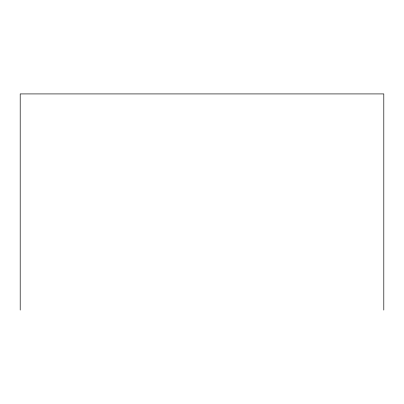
<?xml version="1.0" encoding="UTF-8"?>
<svg xmlns="http://www.w3.org/2000/svg" width="404" height="404" viewBox="0 0 404 404"><rect width="100%" height="100%" fill="white"/><g stroke="black" fill="none" stroke-linecap="round" stroke-linejoin="round"><path stroke-width="0.61" d="M383.8 310.08L383.8 93.92L20.2 93.92L20.2 310.08"/></g></svg>
